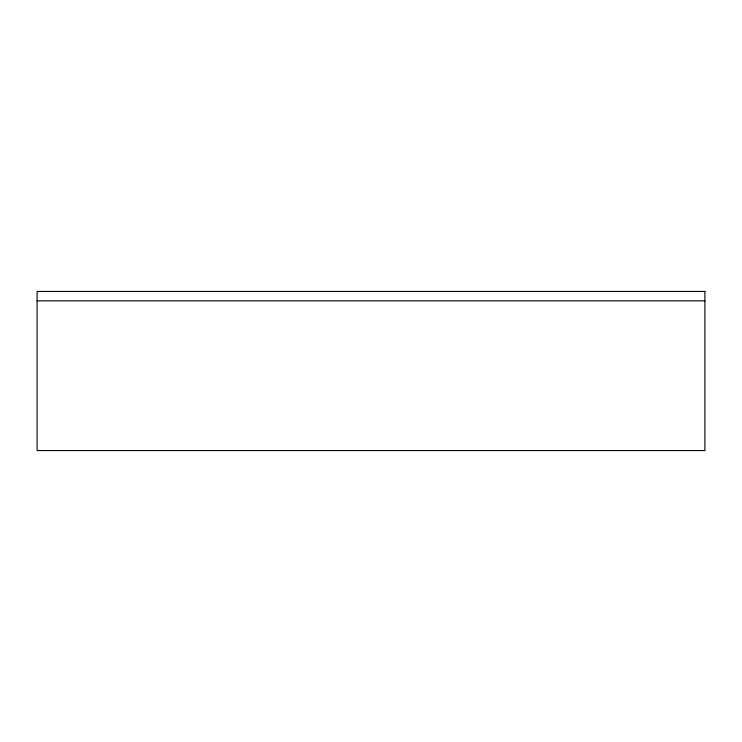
<?xml version="1.0" encoding="UTF-8"?>
<svg xmlns="http://www.w3.org/2000/svg" width="742" height="742" viewBox="0 0 742 742"><rect width="100%" height="100%" fill="white"/><g stroke="black" fill="none" stroke-linecap="round" stroke-linejoin="round"><path stroke-width="1.11" d="M37.1 300.835L704.9 300.835M704.9 291.439L37.1 291.439L37.1 450.561L704.9 450.561L704.9 291.439"/></g></svg>
